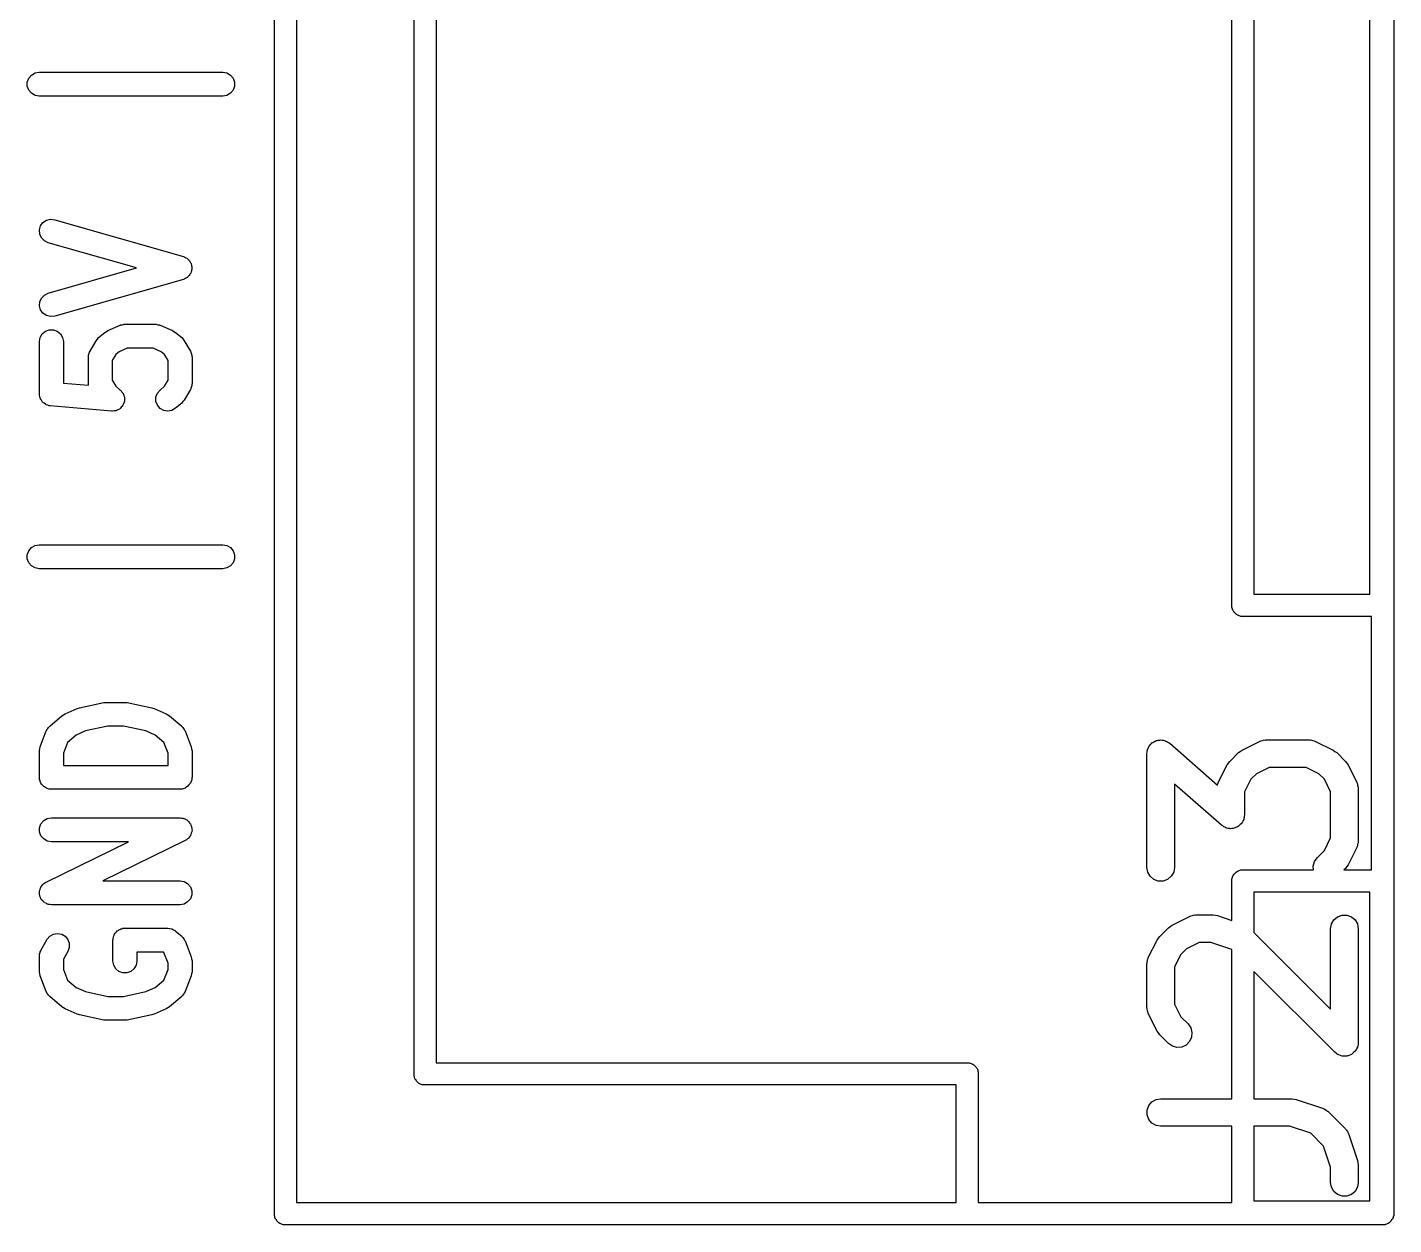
# Model space of a CAD drawing. Extents: x 100.8 to 195, y -113.5 to -35.1.
# Drawn here: x 178.59 to 186.02, y -76.72 to -70.2 of the extents above; entities that cross this region are included whole.
import ezdxf

# ---------------------------------------------------------------- set-up
doc = ezdxf.new("R2010")
doc.units = 0
doc.header["$MEASUREMENT"] = 0
doc.layers.add('BLACK', color=7, linetype='CONTINUOUS')

msp = doc.modelspace()

# ---------------------------------------------------------------- linework, layer by layer
at = {"layer": 'BLACK', "linetype": 'CONTINUOUS'}
for p, q in [((179.93, -76.6494), (179.93, -64.0348)), ((186.02, -64.0348), (186.02, -76.6652)), ((180.05, -64.1), (180.05, -76.6)), ((180.69, -70.3448), (180.69, -64.7948)), ((180.81, -64.86), (180.81, -75.84)), ((185.14, -73.3394), (185.14, -67.3448)), ((185.26, -67.41), (185.26, -73.29)), ((185.89, -73.29), (185.89, -67.41)), ((180.69, -75.9052), (180.69, -70.3448)), ((178.594, -70.4818), (178.608, -70.4645)), ((178.608, -70.4645), (178.628, -70.4532)), ((178.628, -70.4532), (178.65, -70.4493)), ((178.65, -70.4493), (179.65, -70.4493)), ((179.65, -70.4493), (179.672, -70.4532)), ((179.672, -70.4532), (179.692, -70.4645)), ((179.692, -70.4645), (179.706, -70.4818)), ((178.586, -70.503), (178.594, -70.4818)), ((178.586, -70.5256), (178.586, -70.503)), ((178.594, -70.5468), (178.586, -70.5256)), ((178.608, -70.5641), (178.594, -70.5468)), ((179.706, -70.5468), (179.692, -70.5641)), ((179.706, -70.4818), (179.714, -70.503)), ((179.714, -70.5256), (179.706, -70.5468)), ((179.714, -70.503), (179.714, -70.5256)), ((178.628, -70.5754), (178.608, -70.5641)), ((178.65, -70.5793), (178.628, -70.5754)), ((179.65, -70.5793), (178.65, -70.5793)), ((179.672, -70.5754), (179.65, -70.5793)), ((179.692, -70.5641), (179.672, -70.5754)), ((178.652, -71.3076), (178.658, -71.2858)), ((178.658, -71.2858), (178.671, -71.2676)), ((178.671, -71.2676), (178.69, -71.2549)), ((178.69, -71.2549), (178.712, -71.2494)), ((178.712, -71.2494), (178.735, -71.2518)), ((178.735, -71.2518), (179.435, -71.4518)), ((178.654, -71.3301), (178.652, -71.3076)), ((178.663, -71.3507), (178.654, -71.3301)), ((178.679, -71.3669), (178.663, -71.3507)), ((178.699, -71.3768), (178.679, -71.3669)), ((179.18, -71.5143), (178.699, -71.3768)), ((178.699, -71.6518), (179.18, -71.5143)), ((179.435, -71.4518), (179.439, -71.4538)), ((179.439, -71.4538), (179.443, -71.4549)), ((179.443, -71.4549), (179.449, -71.4587)), ((179.449, -71.4587), (179.455, -71.4617)), ((179.455, -71.4617), (179.458, -71.465)), ((179.458, -71.465), (179.462, -71.4676)), ((179.462, -71.4676), (179.466, -71.473)), ((179.466, -71.473), (179.471, -71.4779)), ((179.471, -71.4779), (179.472, -71.4821)), ((179.472, -71.4821), (179.475, -71.4858)), ((179.475, -71.4858), (179.477, -71.4923)), ((179.477, -71.4923), (179.48, -71.4985)), ((179.48, -71.4985), (179.48, -71.5031)), ((179.48, -71.5031), (179.481, -71.5076)), ((179.481, -71.5076), (179.481, -71.5143)), ((179.481, -71.5143), (179.481, -71.521)), ((179.435, -71.5768), (178.735, -71.7768)), ((179.439, -71.5748), (179.435, -71.5768)), ((179.443, -71.5736), (179.439, -71.5748)), ((179.449, -71.5699), (179.443, -71.5736)), ((179.455, -71.5669), (179.449, -71.5699)), ((179.458, -71.5636), (179.455, -71.5669)), ((179.462, -71.561), (179.458, -71.5636)), ((179.466, -71.5555), (179.462, -71.561)), ((179.471, -71.5507), (179.466, -71.5555)), ((179.472, -71.5465), (179.471, -71.5507)), ((179.475, -71.5427), (179.472, -71.5465)), ((179.477, -71.5362), (179.475, -71.5427)), ((179.48, -71.5301), (179.477, -71.5362)), ((179.481, -71.521), (179.48, -71.5255)), ((179.48, -71.5255), (179.48, -71.5301)), ((178.663, -71.6779), (178.679, -71.6617)), ((178.679, -71.6617), (178.699, -71.6518)), ((178.652, -71.721), (178.654, -71.6985)), ((178.658, -71.7427), (178.652, -71.721)), ((178.654, -71.6985), (178.663, -71.6779)), ((178.671, -71.761), (178.658, -71.7427)), ((178.69, -71.7736), (178.671, -71.761)), ((178.712, -71.7791), (178.69, -71.7736)), ((178.735, -71.7768), (178.712, -71.7791)), ((178.656, -71.8921), (178.667, -71.8725)), ((178.667, -71.8725), (178.684, -71.858)), ((178.684, -71.858), (178.705, -71.8503)), ((178.705, -71.8503), (178.728, -71.8503)), ((178.728, -71.8503), (178.749, -71.858)), ((178.749, -71.858), (178.766, -71.8725)), ((178.766, -71.8725), (178.778, -71.8921)), ((178.974, -71.8935), (179.008, -71.8649)), ((179.008, -71.8649), (179.016, -71.8599)), ((179.016, -71.8599), (179.024, -71.8545)), ((179.024, -71.8545), (179.091, -71.826)), ((179.091, -71.826), (179.093, -71.8256)), ((179.093, -71.8256), (179.094, -71.8246)), ((179.094, -71.8246), (179.104, -71.823)), ((179.104, -71.823), (179.113, -71.8208)), ((179.113, -71.8208), (179.115, -71.821)), ((179.115, -71.821), (179.117, -71.8207)), ((179.117, -71.8207), (179.283, -71.8207)), ((179.283, -71.8207), (179.285, -71.821)), ((179.285, -71.821), (179.287, -71.8208)), ((179.287, -71.8208), (179.296, -71.823)), ((179.296, -71.823), (179.306, -71.8246)), ((179.306, -71.8246), (179.307, -71.8255)), ((179.307, -71.8255), (179.309, -71.826)), ((179.309, -71.826), (179.376, -71.8545)), ((179.376, -71.8545), (179.384, -71.8599)), ((179.384, -71.8599), (179.392, -71.8649)), ((179.392, -71.8649), (179.426, -71.8935)), ((178.652, -71.9143), (178.656, -71.8921)), ((178.652, -72.2), (178.652, -71.9143)), ((178.778, -71.8921), (178.782, -71.9143)), ((178.782, -71.9143), (178.782, -72.1403)), ((178.927, -71.9672), (178.961, -71.9101)), ((178.961, -71.9101), (178.968, -71.9019)), ((178.968, -71.9019), (178.974, -71.8935)), ((179.13, -71.9507), (179.085, -71.9701)), ((179.27, -71.9507), (179.13, -71.9507)), ((179.315, -71.9701), (179.27, -71.9507)), ((179.426, -71.8935), (179.433, -71.9019)), ((179.433, -71.9019), (179.439, -71.9101)), ((179.439, -71.9101), (179.473, -71.9672)), ((178.918, -72), (178.919, -71.9943)), ((178.918, -72.1429), (178.918, -72)), ((178.919, -71.9884), (178.921, -71.9832)), ((178.919, -71.9943), (178.919, -71.9884)), ((178.921, -71.9832), (178.922, -71.9778)), ((178.922, -71.9778), (178.925, -71.9727)), ((178.925, -71.9727), (178.927, -71.9672)), ((179.067, -71.9851), (179.048, -72.0176)), ((179.048, -72.0176), (179.048, -72.1253)), ((179.085, -71.9701), (179.067, -71.9851)), ((179.333, -71.9851), (179.315, -71.9701)), ((179.352, -72.0176), (179.333, -71.9851)), ((179.352, -72.1253), (179.352, -72.0176)), ((179.473, -71.9672), (179.475, -71.9727)), ((179.475, -71.9727), (179.478, -71.9778)), ((179.478, -71.9778), (179.479, -71.9832)), ((179.479, -71.9832), (179.481, -71.9884)), ((179.481, -71.9884), (179.481, -71.9943)), ((179.481, -71.9943), (179.482, -72)), ((179.482, -72), (179.482, -72.1429)), ((178.782, -72.1403), (178.919, -72.1521)), ((178.919, -72.1486), (178.918, -72.1429)), ((178.919, -72.1521), (178.919, -72.1486)), ((179.048, -72.1253), (179.067, -72.1578)), ((179.067, -72.1578), (179.092, -72.1792)), ((179.092, -72.1792), (179.094, -72.1811)), ((179.094, -72.1811), (179.096, -72.1825)), ((179.096, -72.1825), (179.101, -72.1898)), ((179.293, -72.1967), (179.308, -72.1792)), ((179.308, -72.1792), (179.333, -72.1578)), ((179.333, -72.1578), (179.352, -72.1253)), ((179.473, -72.1756), (179.439, -72.2328)), ((179.475, -72.1701), (179.473, -72.1756)), ((179.478, -72.1651), (179.475, -72.1701)), ((179.479, -72.1596), (179.478, -72.1651)), ((179.481, -72.1544), (179.479, -72.1596)), ((179.482, -72.1429), (179.481, -72.1486)), ((179.481, -72.1486), (179.481, -72.1544)), ((178.652, -72.2029), (178.652, -72.2)), ((178.652, -72.2058), (178.652, -72.2029)), ((178.654, -72.2139), (178.652, -72.2058)), ((178.656, -72.2222), (178.654, -72.2139)), ((178.657, -72.2248), (178.656, -72.2222)), ((178.658, -72.2276), (178.657, -72.2248)), ((178.663, -72.2345), (178.658, -72.2276)), ((178.667, -72.2418), (178.663, -72.2345)), ((178.669, -72.2437), (178.667, -72.2418)), ((178.671, -72.246), (178.669, -72.2437)), ((178.678, -72.2509), (178.671, -72.246)), ((178.684, -72.2563), (178.678, -72.2509)), ((178.687, -72.2573), (178.684, -72.2563)), ((178.689, -72.259), (178.687, -72.2573)), ((179.101, -72.1898), (179.107, -72.1967)), ((179.109, -72.2533), (179.106, -72.2617)), ((179.107, -72.1967), (179.107, -72.199)), ((179.107, -72.199), (179.109, -72.201)), ((179.109, -72.201), (179.111, -72.2096)), ((179.113, -72.2453), (179.109, -72.2533)), ((179.111, -72.2096), (179.114, -72.218)), ((179.114, -72.2405), (179.113, -72.2428)), ((179.113, -72.2428), (179.113, -72.2453)), ((179.114, -72.218), (179.114, -72.2204)), ((179.114, -72.2204), (179.115, -72.2228)), ((179.115, -72.2228), (179.114, -72.2316)), ((179.114, -72.2316), (179.114, -72.2405)), ((179.286, -72.218), (179.293, -72.1967)), ((179.286, -72.2405), (179.286, -72.218)), ((179.294, -72.2617), (179.286, -72.2405)), ((179.426, -72.2494), (179.392, -72.2779)), ((179.432, -72.241), (179.426, -72.2494)), ((179.439, -72.2328), (179.432, -72.241)), ((178.697, -72.2611), (178.689, -72.259)), ((178.705, -72.264), (178.697, -72.2611)), ((178.708, -72.264), (178.705, -72.264)), ((178.711, -72.2648), (178.708, -72.264)), ((179.044, -72.2933), (178.711, -72.2648)), ((179.047, -72.2931), (179.044, -72.2933)), ((179.049, -72.2936), (179.047, -72.2931)), ((179.058, -72.2921), (179.049, -72.2936)), ((179.067, -72.2913), (179.058, -72.2921)), ((179.069, -72.2903), (179.067, -72.2913)), ((179.072, -72.2899), (179.069, -72.2903)), ((179.079, -72.2855), (179.072, -72.2899)), ((179.087, -72.2818), (179.079, -72.2855)), ((179.089, -72.28), (179.087, -72.2818)), ((179.091, -72.2788), (179.089, -72.28)), ((179.097, -72.272), (179.091, -72.2788)), ((179.103, -72.2658), (179.097, -72.272)), ((179.104, -72.2635), (179.103, -72.2658)), ((179.106, -72.2617), (179.104, -72.2635)), ((179.309, -72.2788), (179.294, -72.2617)), ((179.328, -72.2899), (179.309, -72.2788)), ((179.351, -72.2936), (179.328, -72.2899)), ((179.373, -72.2894), (179.351, -72.2936)), ((179.392, -72.2779), (179.373, -72.2894)), ((178.586, -73.0744), (178.594, -73.0532)), ((178.586, -73.097), (178.586, -73.0744)), ((178.594, -73.0532), (178.608, -73.0359)), ((178.608, -73.0359), (178.628, -73.0246)), ((178.628, -73.0246), (178.65, -73.0207)), ((178.65, -73.0207), (179.65, -73.0207)), ((179.65, -73.0207), (179.672, -73.0246)), ((179.672, -73.0246), (179.692, -73.0359)), ((179.692, -73.0359), (179.706, -73.0532)), ((179.706, -73.0532), (179.714, -73.0744)), ((179.714, -73.0744), (179.714, -73.097)), ((178.594, -73.1182), (178.586, -73.097)), ((178.608, -73.1355), (178.594, -73.1182)), ((178.628, -73.1468), (178.608, -73.1355)), ((178.65, -73.1507), (178.628, -73.1468)), ((179.672, -73.1468), (179.65, -73.1507)), ((179.692, -73.1355), (179.672, -73.1468)), ((179.706, -73.1182), (179.692, -73.1355)), ((179.714, -73.097), (179.706, -73.1182)), ((179.65, -73.1507), (178.65, -73.1507)), ((185.26, -73.29), (185.89, -73.29)), ((185.14, -73.3606), (185.14, -73.3394)), ((185.142, -73.3656), (185.14, -73.3606)), ((185.143, -73.3708), (185.142, -73.3656)), ((185.145, -73.3755), (185.143, -73.3708)), ((185.147, -73.3805), (185.145, -73.3755)), ((185.151, -73.3845), (185.147, -73.3805)), ((185.153, -73.3892), (185.151, -73.3845)), ((185.157, -73.3926), (185.153, -73.3892)), ((185.161, -73.3967), (185.157, -73.3926)), ((185.165, -73.3993), (185.161, -73.3967)), ((185.17, -73.4028), (185.165, -73.3993)), ((185.175, -73.4046), (185.17, -73.4028)), ((185.179, -73.4073), (185.175, -73.4046)), ((185.184, -73.4082), (185.179, -73.4073)), ((185.189, -73.41), (185.184, -73.4082)), ((185.195, -73.41), (185.189, -73.41)), ((185.9, -73.41), (185.195, -73.41)), ((185.195, -73.41), (185.195, -73.41)), ((185.9, -74.79), (185.9, -73.41)), ((178.87, -73.9079), (179.003, -73.8793)), ((179.003, -73.8793), (179.01, -73.879)), ((179.01, -73.879), (179.017, -73.8779)), ((179.017, -73.8779), (179.117, -73.8779)), ((179.117, -73.8779), (179.123, -73.879)), ((179.123, -73.879), (179.13, -73.8793)), ((179.13, -73.8793), (179.264, -73.9079)), ((178.708, -74.0078), (178.774, -73.9506)), ((178.774, -73.9506), (178.783, -73.9456)), ((178.783, -73.9456), (178.791, -73.9403)), ((178.791, -73.9403), (178.858, -73.9117)), ((178.858, -73.9117), (178.864, -73.9102)), ((178.864, -73.9102), (178.87, -73.9079)), ((179.264, -73.9079), (179.269, -73.9102)), ((179.269, -73.9102), (179.276, -73.9117)), ((179.276, -73.9117), (179.342, -73.9403)), ((179.342, -73.9403), (179.351, -73.9456)), ((179.351, -73.9456), (179.359, -73.9506)), ((179.359, -73.9506), (179.426, -74.0078)), ((178.656, -74.1193), (178.689, -74.0336)), ((178.689, -74.0336), (178.692, -74.0296)), ((178.692, -74.0296), (178.693, -74.0252)), ((178.693, -74.0252), (178.698, -74.02)), ((178.698, -74.02), (178.701, -74.0143)), ((178.701, -74.0143), (178.705, -74.0114)), ((178.705, -74.0114), (178.708, -74.0078)), ((178.903, -74.0337), (178.851, -74.0558)), ((179.024, -74.0079), (178.903, -74.0337)), ((179.11, -74.0079), (179.024, -74.0079)), ((179.23, -74.0337), (179.11, -74.0079)), ((179.282, -74.0558), (179.23, -74.0337)), ((179.426, -74.0078), (179.429, -74.0114)), ((179.429, -74.0114), (179.432, -74.0143)), ((179.432, -74.0143), (179.436, -74.02)), ((179.436, -74.02), (179.44, -74.0252)), ((179.44, -74.0252), (179.442, -74.0296)), ((179.442, -74.0296), (179.444, -74.0336)), ((179.444, -74.0336), (179.477, -74.1193)), ((178.805, -74.0959), (178.782, -74.1551)), ((178.851, -74.0558), (178.805, -74.0959)), ((179.329, -74.0959), (179.282, -74.0558)), ((179.352, -74.1551), (179.329, -74.0959)), ((184.688, -74.1183), (184.692, -74.1139)), ((184.692, -74.1139), (184.695, -74.1089)), ((184.695, -74.1089), (184.701, -74.1042)), ((184.701, -74.1042), (184.705, -74.0987)), ((184.705, -74.0987), (184.71, -74.0959)), ((184.71, -74.0959), (184.715, -74.0922)), ((184.715, -74.0922), (184.722, -74.0897)), ((184.722, -74.0897), (184.728, -74.0861)), ((184.728, -74.0861), (184.734, -74.0853)), ((184.734, -74.0853), (184.739, -74.0833)), ((184.739, -74.0833), (184.747, -74.0833)), ((184.747, -74.0833), (184.754, -74.0822)), ((184.754, -74.0822), (184.76, -74.0833)), ((184.76, -74.0833), (184.765, -74.0833)), ((184.765, -74.0833), (184.772, -74.0858)), ((184.772, -74.0858), (184.779, -74.0872)), ((184.779, -74.0872), (184.784, -74.0902)), ((184.784, -74.0902), (184.79, -74.0922)), ((184.79, -74.0922), (184.795, -74.0969)), ((184.795, -74.0969), (184.802, -74.1007)), ((184.802, -74.1007), (185.062, -74.3282)), ((185.195, -74.1377), (185.29, -74.0901)), ((185.29, -74.0901), (185.294, -74.0888)), ((185.294, -74.0888), (185.298, -74.0867)), ((185.298, -74.0867), (185.307, -74.0851)), ((185.307, -74.0851), (185.315, -74.0826)), ((185.315, -74.0826), (185.32, -74.0829)), ((185.32, -74.0829), (185.324, -74.0821)), ((185.324, -74.0821), (185.562, -74.0821)), ((185.562, -74.0821), (185.566, -74.0829)), ((185.566, -74.0829), (185.57, -74.0826)), ((185.57, -74.0826), (185.579, -74.0851)), ((185.579, -74.0851), (185.588, -74.0867)), ((185.588, -74.0867), (185.591, -74.0888)), ((185.591, -74.0888), (185.595, -74.0901)), ((185.595, -74.0901), (185.691, -74.1377)), ((178.652, -74.1414), (178.654, -74.1311)), ((178.652, -74.1421), (178.652, -74.1414)), ((178.652, -74.1429), (178.652, -74.1421)), ((178.652, -74.2857), (178.652, -74.1429)), ((178.654, -74.1311), (178.656, -74.1206)), ((178.656, -74.12), (178.656, -74.1193)), ((178.656, -74.1206), (178.656, -74.12)), ((178.782, -74.1551), (178.782, -74.2207)), ((179.352, -74.2207), (179.352, -74.1551)), ((179.477, -74.1193), (179.477, -74.12)), ((179.477, -74.12), (179.478, -74.1206)), ((179.478, -74.1206), (179.48, -74.1311)), ((179.48, -74.1311), (179.482, -74.1414)), ((179.482, -74.1414), (179.482, -74.1421)), ((179.482, -74.1421), (179.482, -74.1429)), ((179.482, -74.1429), (179.482, -74.2857)), ((184.677, -74.1571), (184.679, -74.1499)), ((184.677, -74.7762), (184.677, -74.1571)), ((184.679, -74.1426), (184.681, -74.1372)), ((184.679, -74.1499), (184.679, -74.1426)), ((184.681, -74.1372), (184.682, -74.1315)), ((184.682, -74.1315), (184.686, -74.1251)), ((184.686, -74.1251), (184.688, -74.1183)), ((185.128, -74.1993), (185.176, -74.1517)), ((185.176, -74.1517), (185.185, -74.1448)), ((185.185, -74.1448), (185.195, -74.1377)), ((185.691, -74.1377), (185.7, -74.1448)), ((185.7, -74.1448), (185.71, -74.1517)), ((185.71, -74.1517), (185.758, -74.1993)), ((178.782, -74.2207), (179.352, -74.2207)), ((185.066, -74.3141), (185.114, -74.2188)), ((185.114, -74.2188), (185.121, -74.2092)), ((185.121, -74.2092), (185.128, -74.1993)), ((185.342, -74.2321), (185.273, -74.2664)), ((185.544, -74.2321), (185.342, -74.2321)), ((185.613, -74.2664), (185.544, -74.2321)), ((185.758, -74.1993), (185.765, -74.2092)), ((185.765, -74.2092), (185.772, -74.2188)), ((185.772, -74.2188), (185.819, -74.3141)), ((178.653, -74.2913), (178.652, -74.2857)), ((178.653, -74.297), (178.653, -74.2913)), ((178.655, -74.3023), (178.653, -74.297)), ((178.656, -74.3079), (178.655, -74.3023)), ((178.658, -74.3129), (178.656, -74.3079)), ((178.66, -74.3182), (178.658, -74.3129)), ((178.664, -74.3226), (178.66, -74.3182)), ((178.667, -74.3275), (178.664, -74.3226)), ((178.671, -74.3312), (178.667, -74.3275)), ((178.675, -74.3355), (178.671, -74.3312)), ((178.68, -74.3383), (178.675, -74.3355)), ((178.684, -74.342), (178.68, -74.3383)), ((179.454, -74.3383), (179.449, -74.342)), ((179.458, -74.3355), (179.454, -74.3383)), ((179.462, -74.3312), (179.458, -74.3355)), ((179.466, -74.3275), (179.462, -74.3312)), ((179.469, -74.3226), (179.466, -74.3275)), ((179.473, -74.3182), (179.469, -74.3226)), ((179.475, -74.3129), (179.473, -74.3182)), ((179.478, -74.3079), (179.475, -74.3129)), ((179.479, -74.3023), (179.478, -74.3079)), ((179.481, -74.297), (179.479, -74.3023)), ((179.482, -74.2857), (179.481, -74.2913)), ((179.481, -74.2913), (179.481, -74.297)), ((185.084, -74.5469), (184.827, -74.3224)), ((184.827, -74.3224), (184.827, -74.7762)), ((185.062, -74.3282), (185.063, -74.322)), ((185.063, -74.322), (185.065, -74.3182)), ((185.065, -74.3182), (185.066, -74.3141)), ((185.243, -74.2968), (185.208, -74.3653)), ((185.273, -74.2664), (185.243, -74.2968)), ((185.643, -74.2968), (185.613, -74.2664)), ((185.677, -74.3653), (185.643, -74.2968)), ((185.819, -74.3141), (185.821, -74.3182)), ((185.821, -74.3182), (185.823, -74.322)), ((185.823, -74.322), (185.824, -74.3306)), ((185.824, -74.3306), (185.827, -74.339)), ((185.827, -74.339), (185.827, -74.3434)), ((178.69, -74.344), (178.684, -74.342)), ((178.694, -74.3468), (178.69, -74.344)), ((178.7, -74.3478), (178.694, -74.3468)), ((178.705, -74.3497), (178.7, -74.3478)), ((178.711, -74.3497), (178.705, -74.3497)), ((178.717, -74.3507), (178.711, -74.3497)), ((179.417, -74.3507), (178.717, -74.3507)), ((179.422, -74.3497), (179.417, -74.3507)), ((179.428, -74.3497), (179.422, -74.3497)), ((179.433, -74.3478), (179.428, -74.3497)), ((179.439, -74.3468), (179.433, -74.3478)), ((179.444, -74.344), (179.439, -74.3468)), ((179.449, -74.342), (179.444, -74.344)), ((185.208, -74.3653), (185.208, -74.4905)), ((185.677, -74.6156), (185.677, -74.3653)), ((185.827, -74.3434), (185.827, -74.3476)), ((185.827, -74.3476), (185.827, -74.6333)), ((178.653, -74.5601), (178.66, -74.5389)), ((178.653, -74.5827), (178.653, -74.5601)), ((178.66, -74.5389), (178.675, -74.5216)), ((178.675, -74.5216), (178.694, -74.5103)), ((178.694, -74.5103), (178.717, -74.5064)), ((178.717, -74.5064), (179.417, -74.5064)), ((179.417, -74.5064), (179.424, -74.5078)), ((179.424, -74.5078), (179.432, -74.5083)), ((179.432, -74.5083), (179.435, -74.5097)), ((179.435, -74.5097), (179.439, -74.5103)), ((179.439, -74.5103), (179.446, -74.5143)), ((179.446, -74.5143), (179.453, -74.5175)), ((179.453, -74.5175), (179.455, -74.5199)), ((179.455, -74.5199), (179.458, -74.5216)), ((179.458, -74.5216), (179.464, -74.5277)), ((179.464, -74.5277), (179.469, -74.5331)), ((179.469, -74.5331), (179.471, -74.5363)), ((179.471, -74.5363), (179.473, -74.5389)), ((179.473, -74.5389), (179.476, -74.5463)), ((179.476, -74.5463), (179.479, -74.5534)), ((179.479, -74.5534), (179.479, -74.5569)), ((179.479, -74.5569), (179.481, -74.5601)), ((179.481, -74.5601), (179.481, -74.568)), ((185.09, -74.5507), (185.084, -74.5469)), ((185.096, -74.5554), (185.09, -74.5507)), ((185.101, -74.5574), (185.096, -74.5554)), ((185.106, -74.5604), (185.101, -74.5574)), ((185.113, -74.5618), (185.106, -74.5604)), ((185.12, -74.5643), (185.113, -74.5618)), ((185.152, -74.5624), (185.146, -74.5643)), ((185.158, -74.5615), (185.152, -74.5624)), ((185.164, -74.5579), (185.158, -74.5615)), ((185.171, -74.5554), (185.164, -74.5579)), ((185.175, -74.5517), (185.171, -74.5554)), ((185.18, -74.5489), (185.175, -74.5517)), ((185.185, -74.5434), (185.18, -74.5489)), ((185.191, -74.5387), (185.185, -74.5434)), ((185.194, -74.5337), (185.191, -74.5387)), ((185.197, -74.5293), (185.194, -74.5337)), ((185.2, -74.5225), (185.197, -74.5293)), ((185.204, -74.5161), (185.2, -74.5225)), ((185.205, -74.5104), (185.204, -74.5161)), ((185.207, -74.505), (185.205, -74.5104)), ((185.208, -74.4905), (185.207, -74.4977)), ((185.207, -74.4977), (185.207, -74.505)), ((178.66, -74.6039), (178.653, -74.5827)), ((178.675, -74.6212), (178.66, -74.6039)), ((178.694, -74.6325), (178.675, -74.6212)), ((178.688, -74.8559), (179.136, -74.6364)), ((178.717, -74.6364), (178.694, -74.6325)), ((179.136, -74.6364), (178.717, -74.6364)), ((179.445, -74.6298), (178.997, -74.8493)), ((179.452, -74.6252), (179.445, -74.6298)), ((179.458, -74.6212), (179.452, -74.6252)), ((179.461, -74.6186), (179.458, -74.6212)), ((179.463, -74.6165), (179.461, -74.6186)), ((179.468, -74.61), (179.463, -74.6165)), ((179.473, -74.6039), (179.468, -74.61)), ((179.474, -74.6007), (179.473, -74.6039)), ((179.476, -74.5978), (179.474, -74.6007)), ((179.478, -74.5901), (179.476, -74.5978)), ((179.481, -74.5827), (179.478, -74.5901)), ((179.481, -74.568), (179.482, -74.5759)), ((179.482, -74.5759), (179.481, -74.5792)), ((179.481, -74.5792), (179.481, -74.5827)), ((185.126, -74.5643), (185.12, -74.5643)), ((185.132, -74.5655), (185.126, -74.5643)), ((185.139, -74.5643), (185.132, -74.5655)), ((185.146, -74.5643), (185.139, -74.5643)), ((185.643, -74.6841), (185.677, -74.6156)), ((185.827, -74.6333), (185.827, -74.6376)), ((185.604, -74.7232), (185.643, -74.6841)), ((185.819, -74.6669), (185.772, -74.7621)), ((185.821, -74.6627), (185.819, -74.6669)), ((185.823, -74.659), (185.821, -74.6627)), ((185.824, -74.6503), (185.823, -74.659)), ((185.827, -74.6419), (185.824, -74.6503)), ((185.827, -74.6376), (185.827, -74.6419)), ((184.682, -74.8018), (184.677, -74.7762)), ((184.827, -74.7762), (184.823, -74.8018)), ((185.582, -74.7697), (185.589, -74.7445)), ((185.584, -74.79), (185.582, -74.7697)), ((185.589, -74.7445), (185.604, -74.7232)), ((185.758, -74.7816), (185.749, -74.79)), ((185.765, -74.7718), (185.758, -74.7816)), ((185.772, -74.7621), (185.765, -74.7718)), ((178.682, -74.8606), (178.688, -74.8559)), ((178.997, -74.8493), (179.417, -74.8493)), ((179.417, -74.8493), (179.439, -74.8532)), ((179.439, -74.8532), (179.458, -74.8645)), ((184.695, -74.8244), (184.682, -74.8018)), ((184.715, -74.8411), (184.695, -74.8244)), ((184.739, -74.8501), (184.715, -74.8411)), ((184.765, -74.8501), (184.739, -74.8501)), ((184.79, -74.8411), (184.765, -74.8501)), ((184.81, -74.8244), (184.79, -74.8411)), ((184.823, -74.8018), (184.81, -74.8244)), ((185.14, -74.8394), (185.142, -74.8344)), ((185.14, -74.8447), (185.14, -74.8394)), ((185.14, -74.8448), (185.14, -74.8447)), ((185.14, -75.0644), (185.14, -74.8448)), ((185.142, -74.8344), (185.143, -74.8292)), ((185.143, -74.8292), (185.145, -74.8245)), ((185.145, -74.8245), (185.147, -74.8195)), ((185.147, -74.8195), (185.151, -74.8155)), ((185.151, -74.8155), (185.153, -74.8108)), ((185.153, -74.8108), (185.157, -74.8074)), ((185.157, -74.8074), (185.161, -74.8033)), ((185.161, -74.8033), (185.165, -74.8007)), ((185.165, -74.8007), (185.17, -74.7972)), ((185.17, -74.7972), (185.175, -74.7954)), ((185.175, -74.7954), (185.179, -74.7927)), ((185.179, -74.7927), (185.184, -74.7918)), ((185.184, -74.7918), (185.189, -74.79)), ((185.189, -74.79), (185.195, -74.79)), ((185.195, -74.79), (185.195, -74.79)), ((185.195, -74.79), (185.584, -74.79)), ((185.749, -74.79), (185.9, -74.79)), ((178.652, -74.9099), (178.653, -74.9065)), ((178.653, -74.9177), (178.652, -74.9099)), ((178.653, -74.903), (178.655, -74.8956)), ((178.653, -74.9065), (178.653, -74.903)), ((178.653, -74.9256), (178.653, -74.9177)), ((178.654, -74.9288), (178.653, -74.9256)), ((178.654, -74.9323), (178.654, -74.9288)), ((178.658, -74.9394), (178.654, -74.9323)), ((178.655, -74.8956), (178.657, -74.8879)), ((178.657, -74.8879), (178.659, -74.8851)), ((178.659, -74.8851), (178.66, -74.8818)), ((178.66, -74.8818), (178.665, -74.8757)), ((178.665, -74.8757), (178.67, -74.8692)), ((178.67, -74.8692), (178.673, -74.8672)), ((178.673, -74.8672), (178.675, -74.8645)), ((178.675, -74.8645), (178.682, -74.8606)), ((179.458, -74.8645), (179.473, -74.8818)), ((179.473, -74.8818), (179.481, -74.903)), ((179.481, -74.9256), (179.473, -74.9468)), ((179.481, -74.903), (179.481, -74.9256)), ((185.26, -74.91), (185.26, -75.1301)), ((185.89, -74.91), (185.26, -74.91)), ((185.89, -76.59), (185.89, -74.91)), ((178.66, -74.9468), (178.658, -74.9394)), ((178.663, -74.9495), (178.66, -74.9468)), ((178.664, -74.9526), (178.663, -74.9495)), ((178.67, -74.958), (178.664, -74.9526)), ((178.675, -74.9641), (178.67, -74.958)), ((178.678, -74.9658), (178.675, -74.9641)), ((178.68, -74.9682), (178.678, -74.9658)), ((178.688, -74.9714), (178.68, -74.9682)), ((178.694, -74.9754), (178.688, -74.9714)), ((178.698, -74.976), (178.694, -74.9754)), ((178.701, -74.9774), (178.698, -74.976)), ((178.709, -74.9779), (178.701, -74.9774)), ((178.717, -74.9793), (178.709, -74.9779)), ((179.417, -74.9793), (178.717, -74.9793)), ((179.439, -74.9754), (179.417, -74.9793)), ((179.458, -74.9641), (179.439, -74.9754)), ((179.473, -74.9468), (179.458, -74.9641)), ((184.814, -75.0901), (184.909, -75.0424)), ((184.909, -75.0424), (184.913, -75.0412)), ((184.913, -75.0412), (184.917, -75.039)), ((184.917, -75.039), (184.926, -75.0375)), ((184.926, -75.0375), (184.934, -75.035)), ((184.934, -75.035), (184.939, -75.0353)), ((184.939, -75.0353), (184.943, -75.0345)), ((184.943, -75.0345), (185.038, -75.0345)), ((185.038, -75.0345), (185.05, -75.0366)), ((185.05, -75.0366), (185.062, -75.0384)), ((185.062, -75.0384), (185.14, -75.0644)), ((185.682, -75.0839), (185.695, -75.0613)), ((185.695, -75.0613), (185.715, -75.0446)), ((185.715, -75.0446), (185.739, -75.0357)), ((185.739, -75.0357), (185.765, -75.0357)), ((185.765, -75.0357), (185.79, -75.0446)), ((185.79, -75.0446), (185.81, -75.0613)), ((185.81, -75.0613), (185.823, -75.0839)), ((178.694, -75.1672), (178.708, -75.15)), ((178.708, -75.15), (178.728, -75.1388)), ((178.728, -75.1388), (178.75, -75.135)), ((178.75, -75.135), (178.773, -75.139)), ((178.773, -75.139), (178.792, -75.1504)), ((178.792, -75.1504), (178.806, -75.1678)), ((179.053, -75.1601), (179.055, -75.1548)), ((179.055, -75.1548), (179.056, -75.1492)), ((179.056, -75.1492), (179.058, -75.1443)), ((179.058, -75.1443), (179.06, -75.1389)), ((179.06, -75.1389), (179.064, -75.1346)), ((179.064, -75.1346), (179.067, -75.1296)), ((179.067, -75.1296), (179.071, -75.126)), ((179.071, -75.126), (179.075, -75.1216)), ((179.075, -75.1216), (179.08, -75.1188)), ((179.08, -75.1188), (179.084, -75.1151)), ((179.084, -75.1151), (179.09, -75.1132)), ((179.09, -75.1132), (179.094, -75.1103)), ((179.094, -75.1103), (179.1, -75.1094)), ((179.1, -75.1094), (179.105, -75.1074)), ((179.105, -75.1074), (179.111, -75.1074)), ((179.111, -75.1074), (179.117, -75.1064)), ((179.117, -75.1064), (179.35, -75.1064)), ((179.35, -75.1065), (179.351, -75.1064)), ((179.35, -75.1064), (179.35, -75.1065)), ((179.351, -75.1064), (179.361, -75.1084)), ((179.361, -75.1084), (179.372, -75.1103)), ((179.372, -75.1103), (179.373, -75.1105)), ((179.373, -75.1105), (179.373, -75.1106)), ((179.373, -75.1106), (179.382, -75.1162)), ((179.382, -75.1162), (179.392, -75.1216)), ((179.392, -75.1216), (179.392, -75.1219)), ((179.392, -75.1219), (179.392, -75.1221)), ((179.392, -75.1221), (179.426, -75.1506)), ((179.426, -75.1506), (179.429, -75.1542)), ((179.429, -75.1542), (179.432, -75.1571)), ((179.432, -75.1571), (179.436, -75.1629)), ((184.74, -75.1616), (184.747, -75.1517)), ((184.747, -75.1517), (184.795, -75.1041)), ((184.795, -75.1041), (184.804, -75.0972)), ((184.804, -75.0972), (184.814, -75.0901)), ((185.26, -75.1301), (185.677, -75.5475)), ((185.677, -75.1095), (185.682, -75.0839)), ((185.677, -75.5475), (185.677, -75.1095)), ((185.823, -75.0839), (185.827, -75.1095)), ((185.827, -75.1095), (185.827, -75.7286)), ((178.656, -75.2349), (178.659, -75.2299)), ((178.659, -75.2299), (178.661, -75.2244)), ((178.661, -75.2244), (178.694, -75.1672)), ((178.806, -75.1678), (178.814, -75.189)), ((178.814, -75.2116), (178.806, -75.2328)), ((178.814, -75.189), (178.814, -75.2116)), ((179.052, -75.1714), (179.053, -75.1658)), ((179.052, -75.2857), (179.052, -75.1714)), ((179.053, -75.1658), (179.053, -75.1601)), ((179.436, -75.1629), (179.44, -75.1681)), ((179.44, -75.1681), (179.442, -75.1725)), ((179.442, -75.1725), (179.444, -75.1764)), ((179.444, -75.1764), (179.477, -75.2622)), ((184.685, -75.2665), (184.733, -75.1712)), ((184.733, -75.1712), (184.74, -75.1616)), ((184.892, -75.2188), (184.862, -75.2492)), ((184.961, -75.1845), (184.892, -75.2188)), ((185.026, -75.1845), (184.961, -75.1845)), ((185.14, -75.2225), (185.026, -75.1845)), ((185.14, -76.0345), (185.14, -75.2225)), ((178.652, -75.2571), (178.653, -75.2514)), ((178.652, -75.3429), (178.652, -75.2571)), ((178.653, -75.2456), (178.655, -75.2404)), ((178.653, -75.2514), (178.653, -75.2456)), ((178.655, -75.2404), (178.656, -75.2349)), ((178.806, -75.2328), (178.782, -75.2747)), ((178.782, -75.2747), (178.782, -75.3307)), ((179.056, -75.3079), (179.052, -75.2857)), ((179.182, -75.2857), (179.178, -75.3079)), ((179.326, -75.2364), (179.182, -75.2364)), ((179.182, -75.2364), (179.182, -75.2857)), ((179.329, -75.2387), (179.326, -75.2364)), ((179.352, -75.2979), (179.329, -75.2387)), ((179.352, -75.3307), (179.352, -75.2979)), ((179.477, -75.2622), (179.477, -75.2629)), ((179.477, -75.2629), (179.478, -75.2635)), ((179.478, -75.2635), (179.48, -75.2739)), ((179.48, -75.2739), (179.482, -75.2843)), ((179.482, -75.2843), (179.482, -75.285)), ((179.482, -75.285), (179.482, -75.2857)), ((179.482, -75.2857), (179.482, -75.3429)), ((184.677, -75.3), (184.678, -75.2957)), ((184.677, -75.5381), (184.677, -75.3)), ((184.678, -75.2914), (184.68, -75.283)), ((184.678, -75.2957), (184.678, -75.2914)), ((184.68, -75.283), (184.682, -75.2743)), ((184.682, -75.2743), (184.684, -75.2706)), ((184.684, -75.2706), (184.685, -75.2665)), ((184.862, -75.2492), (184.827, -75.3177)), ((178.652, -75.3436), (178.652, -75.3429)), ((178.652, -75.3443), (178.652, -75.3436)), ((178.654, -75.3546), (178.652, -75.3443)), ((178.656, -75.3651), (178.654, -75.3546)), ((178.656, -75.3657), (178.656, -75.3651)), ((178.656, -75.3664), (178.656, -75.3657)), ((178.689, -75.4521), (178.656, -75.3664)), ((178.782, -75.3307), (178.805, -75.3898)), ((179.067, -75.3275), (179.056, -75.3079)), ((179.084, -75.342), (179.067, -75.3275)), ((179.105, -75.3497), (179.084, -75.342)), ((179.128, -75.3497), (179.105, -75.3497)), ((179.149, -75.342), (179.128, -75.3497)), ((179.166, -75.3275), (179.149, -75.342)), ((179.178, -75.3079), (179.166, -75.3275)), ((179.329, -75.3898), (179.352, -75.3307)), ((179.477, -75.3664), (179.444, -75.4521)), ((179.478, -75.3651), (179.477, -75.3657)), ((179.477, -75.3657), (179.477, -75.3664)), ((179.48, -75.3546), (179.478, -75.3651)), ((179.482, -75.3443), (179.48, -75.3546)), ((179.482, -75.3429), (179.482, -75.3436)), ((179.482, -75.3436), (179.482, -75.3443)), ((184.827, -75.3177), (184.827, -75.5204)), ((185.699, -75.7816), (185.26, -75.3423)), ((185.26, -75.3423), (185.26, -76.0345)), ((178.692, -75.4561), (178.689, -75.4521)), ((178.805, -75.3898), (178.851, -75.4299)), ((178.851, -75.4299), (178.903, -75.4521)), ((178.903, -75.4521), (179.024, -75.4779)), ((179.11, -75.4779), (179.23, -75.4521)), ((179.23, -75.4521), (179.282, -75.4299)), ((179.282, -75.4299), (179.329, -75.3898)), ((179.444, -75.4521), (179.442, -75.4561)), ((178.693, -75.4605), (178.692, -75.4561)), ((178.698, -75.4657), (178.693, -75.4605)), ((178.701, -75.4714), (178.698, -75.4657)), ((178.705, -75.4743), (178.701, -75.4714)), ((178.708, -75.4779), (178.705, -75.4743)), ((178.774, -75.5351), (178.708, -75.4779)), ((179.024, -75.4779), (179.11, -75.4779)), ((179.426, -75.4779), (179.359, -75.5351)), ((179.429, -75.4743), (179.426, -75.4779)), ((179.432, -75.4714), (179.429, -75.4743)), ((179.436, -75.4657), (179.432, -75.4714)), ((179.44, -75.4605), (179.436, -75.4657)), ((179.442, -75.4561), (179.44, -75.4605)), ((184.827, -75.5204), (184.862, -75.5889)), ((178.783, -75.5401), (178.774, -75.5351)), ((178.791, -75.5455), (178.783, -75.5401)), ((178.858, -75.574), (178.791, -75.5455)), ((178.864, -75.5755), (178.858, -75.574)), ((178.87, -75.5778), (178.864, -75.5755)), ((179.003, -75.6064), (178.87, -75.5778)), ((179.264, -75.5778), (179.13, -75.6064)), ((179.269, -75.5755), (179.264, -75.5778)), ((179.276, -75.574), (179.269, -75.5755)), ((179.342, -75.5455), (179.276, -75.574)), ((179.351, -75.5401), (179.342, -75.5455)), ((179.359, -75.5351), (179.351, -75.5401)), ((184.678, -75.5424), (184.677, -75.5381)), ((184.678, -75.5467), (184.678, -75.5424)), ((184.68, -75.5551), (184.678, -75.5467)), ((184.682, -75.5637), (184.68, -75.5551)), ((184.684, -75.5675), (184.682, -75.5637)), ((184.685, -75.5716), (184.684, -75.5675)), ((184.733, -75.6669), (184.685, -75.5716)), ((184.862, -75.5889), (184.901, -75.6279)), ((179.01, -75.6067), (179.003, -75.6064)), ((179.017, -75.6079), (179.01, -75.6067)), ((179.117, -75.6079), (179.017, -75.6079)), ((179.123, -75.6067), (179.117, -75.6079)), ((179.13, -75.6064), (179.123, -75.6067)), ((184.74, -75.6765), (184.733, -75.6669)), ((184.747, -75.6864), (184.74, -75.6765)), ((184.901, -75.6279), (184.916, -75.6493)), ((184.916, -75.6493), (184.922, -75.6744)), ((184.922, -75.6744), (184.92, -75.7004)), ((184.795, -75.734), (184.747, -75.6864)), ((184.816, -75.7489), (184.795, -75.734)), ((184.841, -75.7557), (184.816, -75.7489)), ((184.891, -75.7424), (184.867, -75.7534)), ((184.909, -75.724), (184.891, -75.7424)), ((184.92, -75.7004), (184.909, -75.724)), ((185.825, -75.748), (185.823, -75.751)), ((185.823, -75.751), (185.823, -75.7542)), ((185.826, -75.7382), (185.825, -75.748)), ((185.827, -75.7286), (185.826, -75.7382)), ((184.867, -75.7534), (184.841, -75.7557)), ((185.707, -75.7872), (185.699, -75.7816)), ((185.715, -75.7935), (185.707, -75.7872)), ((185.718, -75.7947), (185.715, -75.7935)), ((185.721, -75.7965), (185.718, -75.7947)), ((185.73, -75.7991), (185.721, -75.7965)), ((185.739, -75.8024), (185.73, -75.7991)), ((185.743, -75.8024), (185.739, -75.8024)), ((185.746, -75.8033), (185.743, -75.8024)), ((185.756, -75.8024), (185.746, -75.8033)), ((185.765, -75.8024), (185.756, -75.8024)), ((185.769, -75.8013), (185.765, -75.8024)), ((185.772, -75.801), (185.769, -75.8013)), ((185.781, -75.7969), (185.772, -75.801)), ((185.79, -75.7935), (185.781, -75.7969)), ((185.792, -75.7914), (185.79, -75.7935)), ((185.795, -75.79), (185.792, -75.7914)), ((185.802, -75.7831), (185.795, -75.79)), ((185.81, -75.7768), (185.802, -75.7831)), ((185.811, -75.7739), (185.81, -75.7768)), ((185.814, -75.7716), (185.811, -75.7739)), ((185.818, -75.7627), (185.814, -75.7716)), ((185.823, -75.7542), (185.818, -75.7627)), ((180.81, -75.84), (183.705, -75.84)), ((183.705, -75.84), (183.705, -75.84)), ((183.705, -75.84), (183.711, -75.84)), ((183.711, -75.84), (183.716, -75.8418)), ((183.716, -75.8418), (183.721, -75.8427)), ((183.721, -75.8427), (183.725, -75.8454)), ((183.725, -75.8454), (183.73, -75.8472)), ((183.73, -75.8472), (183.735, -75.8507)), ((183.735, -75.8507), (183.739, -75.8533)), ((183.739, -75.8533), (183.743, -75.8574)), ((183.743, -75.8574), (183.747, -75.8608)), ((183.747, -75.8608), (183.749, -75.8655)), ((183.749, -75.8655), (183.753, -75.8695)), ((183.753, -75.8695), (183.755, -75.8745)), ((183.755, -75.8745), (183.757, -75.8792)), ((183.757, -75.8792), (183.758, -75.8844)), ((183.758, -75.8844), (183.76, -75.8894)), ((183.76, -75.8894), (183.76, -75.8947)), ((183.76, -75.8947), (183.76, -75.8948)), ((183.76, -75.8948), (183.76, -76.6)), ((180.69, -75.9053), (180.69, -75.9052)), ((180.69, -75.9106), (180.69, -75.9053)), ((180.692, -75.9156), (180.69, -75.9106)), ((180.693, -75.9208), (180.692, -75.9156)), ((180.695, -75.9255), (180.693, -75.9208)), ((180.697, -75.9305), (180.695, -75.9255)), ((180.701, -75.9345), (180.697, -75.9305)), ((180.703, -75.9392), (180.701, -75.9345)), ((180.707, -75.9426), (180.703, -75.9392)), ((180.711, -75.9467), (180.707, -75.9426)), ((180.715, -75.9493), (180.711, -75.9467)), ((180.72, -75.9528), (180.715, -75.9493)), ((180.725, -75.9546), (180.72, -75.9528)), ((180.729, -75.9573), (180.725, -75.9546)), ((180.734, -75.9582), (180.729, -75.9573)), ((180.739, -75.96), (180.734, -75.9582)), ((180.745, -75.96), (180.739, -75.96)), ((183.64, -75.96), (180.745, -75.96)), ((180.745, -75.96), (180.745, -75.96)), ((183.64, -76.6), (183.64, -75.96)), ((184.704, -76.0521), (184.727, -76.039)), ((184.727, -76.039), (184.752, -76.0345)), ((184.752, -76.0345), (185.14, -76.0345)), ((185.26, -76.0345), (185.467, -76.0345)), ((185.467, -76.0345), (185.479, -76.0366)), ((185.479, -76.0366), (185.49, -76.0384)), ((185.49, -76.0384), (185.633, -76.086)), ((184.679, -76.0965), (184.687, -76.072)), ((184.679, -76.1225), (184.679, -76.0965)), ((184.687, -76.147), (184.679, -76.1225)), ((184.687, -76.072), (184.704, -76.0521)), ((185.633, -76.086), (185.637, -76.088)), ((185.637, -76.088), (185.641, -76.0892)), ((185.641, -76.0892), (185.648, -76.0942)), ((185.648, -76.0942), (185.656, -76.0984)), ((185.656, -76.0984), (185.659, -76.1016)), ((185.659, -76.1016), (185.663, -76.1041)), ((185.663, -76.1041), (185.758, -76.1993)), ((184.704, -76.167), (184.687, -76.147)), ((184.727, -76.18), (184.704, -76.167)), ((184.752, -76.1845), (184.727, -76.18)), ((185.14, -76.1845), (184.752, -76.1845)), ((185.14, -76.6), (185.14, -76.1845)), ((185.454, -76.1845), (185.26, -76.1845)), ((185.26, -76.1845), (185.26, -76.59)), ((185.569, -76.2227), (185.454, -76.1845)), ((185.639, -76.2929), (185.569, -76.2227)), ((185.758, -76.1993), (185.76, -76.2029)), ((185.76, -76.2029), (185.764, -76.2058)), ((185.764, -76.2058), (185.768, -76.2135)), ((185.768, -76.2135), (185.773, -76.2207)), ((185.773, -76.2207), (185.774, -76.2249)), ((185.774, -76.2249), (185.776, -76.2287)), ((185.776, -76.2287), (185.824, -76.3715)), ((185.677, -76.4074), (185.639, -76.2929)), ((185.677, -76.4905), (185.677, -76.4074)), ((185.824, -76.3715), (185.825, -76.3834)), ((185.825, -76.3834), (185.827, -76.3952)), ((185.827, -76.3952), (185.827, -76.4905)), ((185.682, -76.5161), (185.677, -76.4905)), ((185.827, -76.4905), (185.823, -76.5161)), ((185.695, -76.5387), (185.682, -76.5161)), ((185.715, -76.5554), (185.695, -76.5387)), ((185.739, -76.5643), (185.715, -76.5554)), ((185.765, -76.5643), (185.739, -76.5643)), ((185.79, -76.5554), (185.765, -76.5643)), ((185.81, -76.5387), (185.79, -76.5554)), ((185.823, -76.5161), (185.81, -76.5387)), ((180.05, -76.6), (183.64, -76.6)), ((183.76, -76.6), (185.14, -76.6)), ((185.26, -76.59), (185.89, -76.59)), ((179.93, -76.6706), (179.93, -76.6494)), ((179.932, -76.6756), (179.93, -76.6706)), ((179.933, -76.6808), (179.932, -76.6756)), ((179.935, -76.6855), (179.933, -76.6808)), ((179.937, -76.6905), (179.935, -76.6855)), ((179.941, -76.6945), (179.937, -76.6905)), ((179.943, -76.6992), (179.941, -76.6945)), ((179.947, -76.7026), (179.943, -76.6992)), ((179.951, -76.7067), (179.947, -76.7026)), ((179.955, -76.7093), (179.951, -76.7067)), ((179.96, -76.7128), (179.955, -76.7093)), ((179.965, -76.7146), (179.96, -76.7128)), ((179.969, -76.7173), (179.965, -76.7146)), ((179.974, -76.7182), (179.969, -76.7173)), ((179.979, -76.72), (179.974, -76.7182)), ((185.976, -76.7182), (185.971, -76.72)), ((185.981, -76.7173), (185.976, -76.7182)), ((185.985, -76.7146), (185.981, -76.7173)), ((185.99, -76.7128), (185.985, -76.7146)), ((185.995, -76.7093), (185.99, -76.7128)), ((185.999, -76.7067), (185.995, -76.7093)), ((186.003, -76.7026), (185.999, -76.7067)), ((186.007, -76.6992), (186.003, -76.7026)), ((186.009, -76.6945), (186.007, -76.6992)), ((186.013, -76.6905), (186.009, -76.6945)), ((186.015, -76.6855), (186.013, -76.6905)), ((186.017, -76.6808), (186.015, -76.6855)), ((186.018, -76.6756), (186.017, -76.6808)), ((186.02, -76.6706), (186.018, -76.6756)), ((186.02, -76.6652), (186.02, -76.6653)), ((186.02, -76.6653), (186.02, -76.6706)), ((179.985, -76.72), (179.979, -76.72)), ((185.965, -76.72), (179.985, -76.72)), ((179.985, -76.72), (179.985, -76.72)), ((185.971, -76.72), (185.965, -76.72)), ((185.965, -76.72), (185.965, -76.72))]:
    msp.add_line(p, q, dxfattribs=at)

doc.saveas('drawing.dxf')
